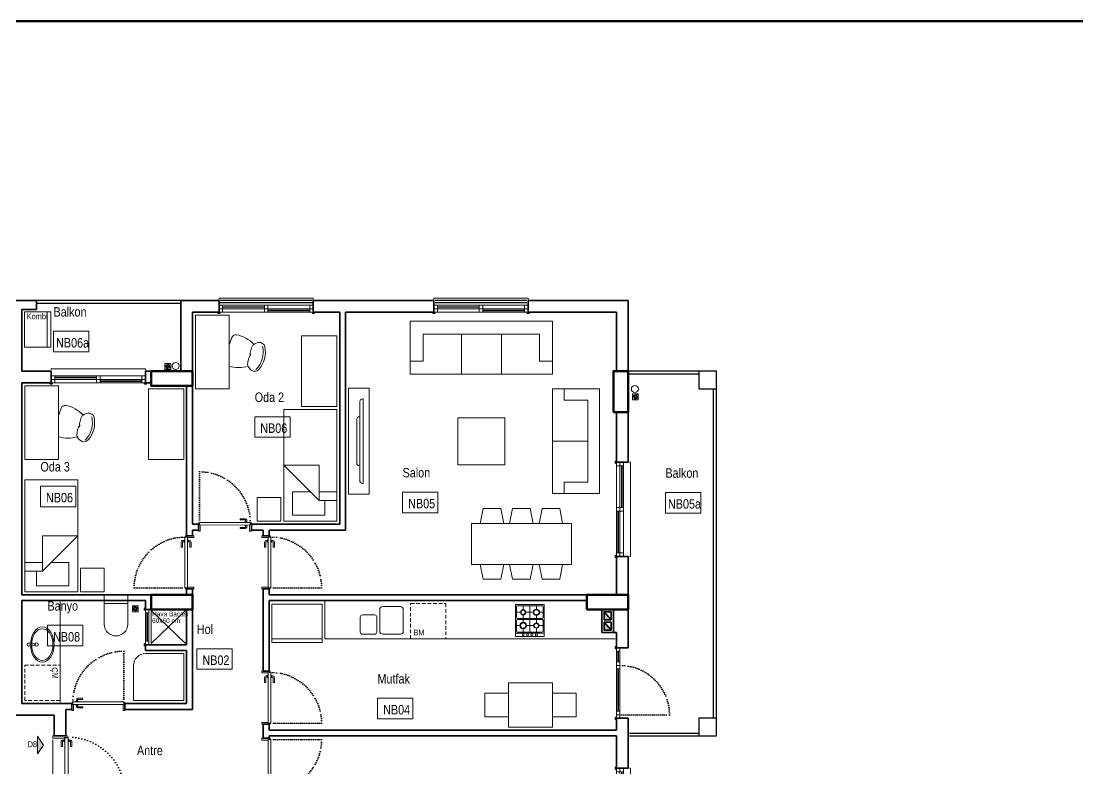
# Model space of a CAD drawing. Header units: millimetres. Extents: x 1811019 to 1873246, y -246515 to -243171.
# Drawn here: x 1862172 to 1863966, y -244777 to -243506 of the extents above; entities that cross this region are included whole.
import ezdxf
from ezdxf.enums import TextEntityAlignment as Align

# ---------------------------------------------------------------- set-up
doc = ezdxf.new("R2010")
doc.units = ezdxf.units.MM
for name, pattern in [('DOT', [0.25, 0, -0.25]), ('izdüşüm arka', [3.175, 0, -3.175]), ('izdüşüm ön', [9.525, 6.35, -3.175])]:
    doc.linetypes.add(name, pattern=pattern)
for name, color, linetype, lineweight in [('a_ba', 6, 'Continuous', 50), ('a_doğrama', 251, 'Continuous', 20), ('a_duvar', 251, 'Continuous', 35), ('a_görünüş', 32, 'Continuous', 25), ('a_görünüş_ince', 8, 'Continuous', 20), ('a_izdüşüm_arka', 251, 'izdüşüm arka', 30), ('a_izdüşüm_ön', 6, 'izdüşüm ön', 9), ('a_not_mahal', 253, 'Continuous', 5), ('a_not_misc', 144, 'Continuous', 5), ('a_not_text', 7, 'Continuous', 13), ('a_tefriş', 8, 'Continuous', 20), ('a_çerçeve_line', 7, 'Continuous', 50), ('m_yib', 65, 'Continuous', 20)]:
    doc.layers.add(name, color=color, linetype=linetype, lineweight=lineweight)
doc.styles.get("Standard").update_dxf_attribs({"font": 'ARIALN.TTF'})

# ---------------------------------------------------------------- blocks, each defined once
blk = doc.blocks.new('kombi')
at = {"layer": 'a_tefriş', "lineweight": 20}
for p, q in [((-4.8, 60), (40.2, 60)), ((-4.7, 0), (-4.8, 60)), ((1.3, 0), (1.2, 60)), ((40.2, 60), (40.3, 0)), ((69.2, 60), (69.2, 0)), ((114.2, 60), (69.2, 60)), ((108.2, 0), (108.2, 60)), ((114.2, 0), (114.2, 60)), ((40.3, 0), (-4.7, 0)), ((69.2, 0), (114.2, 0))]:
    blk.add_line(p, q, dxfattribs=at)
at = {"layer": 'a_not_mahal'}
for p in [(5, 47.3), (73.2, 47.3)]:
    blk.add_text('Kombi', height=10, dxfattribs=at).set_placement(p)
blk = doc.blocks.new('K2')
at = {"layer": 'a_doğrama', "color": 251, "linetype": 'Continuous'}
for p, q in [((-12, 90), (-12, 88.1)), ((-12, 90), (-10, 90)), ((-13, 88.1), (-13, 1.9)), ((-13, 88.1), (-8.5, 88.1)), ((-8.5, 88.1), (-8.5, 1.9)), ((-13, 1.9), (-8.5, 1.9)), ((-12, 0), (-12, 1.9)), ((-12, 0), (-10, 0))]:
    blk.add_line(p, q, dxfattribs=at)
for points in [[(0, 90), (2, 90), (2, 87), (-8.5, 87)], [(0, 0), (2, 0), (2, 3), (-8.5, 3)]]:
    blk.add_lwpolyline(points, dxfattribs=at)
at = {"layer": 'a_doğrama', "color": 251}
for points in [[(-14, 80.1), (-16.5, 80.1, 0.414214), (-17, 79.6), (-17, 71.1), (-19, 71.1), (-19, 79.6)], [(-13, 83.1), (-13.5, 83.1, 0.414214), (-14, 82.6), (-14, 79.6, 0.414214), (-13.5, 79.1), (-13, 79.1)], [(-8.5, 83.1), (-8, 83.1, -0.414214), (-7.5, 82.6), (-7.5, 79.6, -0.414214), (-8, 79.1), (-8.5, 79.1)], [(-7.5, 80.1), (-5, 80.1, -0.414214), (-4.5, 79.6), (-4.5, 71.1), (-2.5, 71.1), (-2.5, 79.6)]]:
    blk.add_lwpolyline(points, format="xyb", dxfattribs=at)
for points in [[(-16.5, 82.1), (-14, 82.1)], [(-5, 82.1), (-7.5, 82.1)]]:
    blk.add_lwpolyline(points, dxfattribs=at)
for centre, start, end in [((-16.5, 79.6), 90, 180), ((-5, 79.6), 0, 90)]:
    blk.add_arc(centre, 2.5, start, end, dxfattribs=at)
at = {"layer": 'a_izdüşüm_arka', "color": 251}
blk.add_lwpolyline([(-99.2, 1.9), (-13, 1.9)], dxfattribs=at)
blk.add_arc((-13, 1.9), 86.2, 90, 180, dxfattribs=at)
blk = doc.blocks.new('klozet')
at = {"layer": 'a_tefriş'}
blk.add_line((20, 0), (-20, 0), dxfattribs=at)
for points in [[(-20, 0), (-20, -15), (20, -15), (20, 0)], [(-20, -50), (-20, -15)], [(20, -50), (20, -15)]]:
    blk.add_lwpolyline(points, dxfattribs=at)
blk.add_arc((0, -50), 20, 180, 360, dxfattribs=at)
blk = doc.blocks.new('K1')
at = {"layer": 'a_doğrama', "color": 251}
for points in [[(-17.5, -2.5), (-22, -2.5), (-22, 0), (2, 0), (2, -4), (-17.5, -4), (-17.5, -2.5)], [(-27.5, -93.1), (-25, -93.1)], [(-17.5, -97.5), (-22, -97.5), (-22, -100), (2, -100), (2, -96), (-17.5, -96), (-17.5, -97.5)], [(-14.5, -93.1), (-17, -93.1)]]:
    blk.add_lwpolyline(points, dxfattribs=at)
blk.add_lwpolyline([(-18, -14), (-18, -4), (-18, -3), (-22.5, -3), (-22.5, -2.5), (-22.5, -2), (-24, -2), (-24, -2.5), (-24, -12.5), (-24, -88), (-24, -97.5), (-24, -98), (-22.5, -98), (-22.5, -97.5), (-22.5, -97), (-18, -97), (-18, -96), (-18, -86.5)], close=True, dxfattribs=at)
for points in [[(-25, -91.1), (-27.5, -91.1, -0.414214), (-28, -90.6), (-28, -82.1), (-30, -82.1), (-30, -90.6)], [(-17, -91.1), (-14.5, -91.1, 0.414214), (-14, -90.6), (-14, -82.1), (-12, -82.1), (-12, -90.6)], [(-24, -94.1), (-24.5, -94.1, -0.414214), (-25, -93.6), (-25, -90.6, -0.414214), (-24.5, -90.1), (-24, -90.1)], [(-18, -94.1), (-17.5, -94.1, 0.414214), (-17, -93.6), (-17, -90.6, 0.414214), (-17.5, -90.1), (-18, -90.1)]]:
    blk.add_lwpolyline(points, format="xyb", dxfattribs=at)
for centre, start, end in [((-27.5, -90.6), 180, 270), ((-14.5, -90.6), 270, 0)]:
    blk.add_arc(centre, 2.5, start, end, dxfattribs=at)
at = {"layer": 'a_görünüş_ince', "color": 251}
blk.add_line((2, -6), (2, -94), dxfattribs=at)
at = {"layer": 'a_izdüşüm_arka', "color": 251, "linetype": 'DOT', "ltscale": 20}
blk.add_line((-24, -2), (-120, -2), dxfattribs=at)
blk.add_arc((-24, -2), 96, 180, 270, dxfattribs=at)
blk = doc.blocks.new('M1')
at = {"layer": 'a_doğrama', "linetype": 'Continuous'}
for p, q in [((-24, 6), (-30, 6)), ((-30, 0), (-30, 6)), ((-24, 0), (-30, 0)), ((-24, 0), (-24, 6)), ((30, 6), (24, 6)), ((24, 6), (24, 0)), ((30, 0), (30, 6)), ((30, 0), (24, 0))]:
    blk.add_line(p, q, dxfattribs=at)
at = {"layer": 'a_doğrama'}
for p, q in [((24, 3.5), (-24, 3.5)), ((24, 2.5), (-24, 2.5))]:
    blk.add_line(p, q, dxfattribs=at)
for points in [[(-28, -1), (-28, 0), (-32, 0), (-32, -2), (-29, -2)], [(28, -1), (28, 0), (32, 0), (32, -2), (29, -2)]]:
    blk.add_lwpolyline(points, close=True, dxfattribs=at)
at = {"layer": 'a_görünüş_ince'}
for p, q in [((24, 6), (-24, 6)), ((-24, 0), (24, 0))]:
    blk.add_line(p, q, dxfattribs=at)
blk = doc.blocks.new('160p')
at = {"layer": 'a_doğrama', "color": 251}
for points in [[(-6, -6), (-6, 0), (-12, 0), (-12, -6)], [(0, -6), (0, 0), (-6, 0), (-6, -6)], [(-6, -83), (-6, -77), (-12, -77), (-12, -83)], [(0, -83), (0, -77), (-6, -77), (-6, -83)], [(-6, -160), (-6, -154), (-12, -154), (-12, -160)], [(0, -160), (0, -154), (-6, -154), (-6, -160)]]:
    blk.add_lwpolyline(points, close=True, dxfattribs=at)
for points in [[(2, -1), (2, 2), (0, 2), (0, -2), (1, -2), (2, -1)], [(-9.5, -6), (-9.5, -77)], [(-8.5, -6), (-8.5, -77)], [(-3.5, -83), (-3.5, -154)], [(-2.5, -83), (-2.5, -154)], [(2, -159), (2, -162), (0, -162), (0, -158), (1, -158), (2, -159)]]:
    blk.add_lwpolyline(points, dxfattribs=at)
at = {"layer": 'a_görünüş_ince', "color": 251}
for points in [[(-22, -160), (-24, -160), (-24, 0), (-22, 0)], [(-12, -77), (-12, -6)], [(-6, -77), (-6, -6)], [(-6, -77), (-6, -6)], [(0, -77), (0, -6)], [(-12, -154), (-12, -83)], [(-6, -154), (-6, -83)], [(-6, -154), (-6, -83)], [(0, -154), (0, -83)]]:
    blk.add_lwpolyline(points, dxfattribs=at)
blk = doc.blocks.new('kapı_120_c_blok')
at = {"layer": 'a_doğrama', "color": 251}
for points in [[(-2, 119), (-2, 122), (0, 122), (0, 118), (-1, 118), (-2, 119)], [(2.5, 114), (2.5, 96)], [(3.5, 114), (3.5, 96)], [(2.5, 84), (2.5, 12)], [(3.5, 84), (3.5, 12)], [(-2, 1), (-2, -2), (0, -2), (0, 2), (-1, 2), (-2, 1)]]:
    blk.add_lwpolyline(points, dxfattribs=at)
for points in [[(0, 114), (6, 114), (6, 120), (0, 120)], [(0, 90), (6, 90), (6, 96), (0, 96)], [(0, 84), (6, 84), (6, 90), (0, 90)], [(0, 6), (6, 6), (6, 12), (0, 12)], [(0, 0), (6, 0), (6, 6), (0, 6)]]:
    blk.add_lwpolyline(points, close=True, dxfattribs=at)
at = {"layer": 'a_görünüş_ince', "color": 251}
for points in [[(0, 114), (0, 96)], [(6, 114), (6, 96)], [(0, 84), (0, 12)], [(6, 84), (6, 12)]]:
    blk.add_lwpolyline(points, dxfattribs=at)
at = {"layer": 'a_izdüşüm_arka', "color": 251}
blk.add_lwpolyline([(6, 6), (90, 6)], dxfattribs=at)
blk.add_arc((6, 6), 84, 0, 90, dxfattribs=at)
blk = doc.blocks.new('baca_şönt')
at = {"layer": 'a_duvar'}
h = blk.add_hatch(color=256, dxfattribs=at)
h.dxf.hatch_style = 1
h.paths.add_polyline_path([(21.5, -5), (21.5, -17), (35, -17)])
h.paths.add_polyline_path([(4, -5), (4, -17), (17.5, -17)])
for p, q in [((4, -5), (17.5, -17)), ((17.5, -5), (17.5, -17)), ((21.5, -5), (21.5, -17)), ((21.5, -5), (35, -17))]:
    blk.add_line(p, q, dxfattribs=at)
blk.add_lwpolyline([(0, -21), (39, -21), (39, -1), (0, -1)], close=True, dxfattribs=at)
for points in [[(17.5, -5), (4, -5), (4, -17), (17.5, -17)], [(21.5, -17), (35, -17), (35, -5), (21.5, -5)]]:
    blk.add_lwpolyline(points, dxfattribs=at)
blk = doc.blocks.new('A$C2A0A03CE')
at = {"layer": 'a_tefriş'}
for p, q in [((-54, -24.3), (-54, 24.3)), ((-54, 24.3), (0, 24.3)), ((-48.6, 24.3), (-48.6, -24.3)), ((-46.8, 20.7), (-46.8, -20.7)), ((-27, 22.5), (-45, 22.5)), ((-35.6, 22.5), (-35.6, 15.7)), ((-25.2, -20.7), (-25.2, 20.7)), ((-23.4, -20.7), (-23.4, 20.7)), ((-21.6, 22.5), (-3.6, 22.5)), ((-13.1, 22.5), (-13.1, 14.8)), ((-1.8, 20.7), (-1.8, -20.7)), ((0, -24.3), (0, 24.3)), ((-40, 11.2), (-46.8, 11.2)), ((-25.2, 0), (-46.8, 0)), ((-35.6, 6.8), (-35.6, -7.7)), ((-25.2, 11.2), (-31, 11.2)), ((-16.6, 11.2), (-23.4, 11.2)), ((-1.8, 0), (-23.4, 0)), ((-13.1, 7.7), (-13.1, -6.8)), ((-1.8, 11.2), (-9.4, 11.2)), ((-39.1, -11.3), (-46.8, -11.3)), ((-35.6, -14.9), (-35.6, -22.5)), ((-25.2, -11.3), (-31.9, -11.3)), ((-17.5, -11.3), (-23.4, -11.3)), ((-13.1, -15.7), (-13.1, -22.5)), ((-1.8, -11.3), (-8.5, -11.3)), ((-54, -24.3), (0, -24.3)), ((-45, -22.5), (-27, -22.5)), ((-3.6, -22.5), (-21.6, -22.5))]:
    blk.add_line(p, q, dxfattribs=at)
for centre, radius in [((-51.4, 11.2), 1.8), ((-51.4, 3.7), 1.8), ((-35.6, 11.2), 5.4), ((-35.6, 11.2), 4.5), ((-13.1, 11.2), 4.5), ((-13.1, 11.2), 3.6), ((-51.4, -3.5), 1.8), ((-51.4, -11.3), 1.8), ((-35.6, -11.3), 4.5), ((-35.6, -11.3), 3.6), ((-13.1, -11.3), 5.4), ((-13.1, -11.3), 4.5)]:
    blk.add_circle(centre, radius, dxfattribs=at)
for centre, start, end in [((-45, 20.7), 90, 180), ((-27, 20.7), 0, 90), ((-21.6, 20.7), 90, 180), ((-3.6, 20.7), 0, 90), ((-45, -20.7), 180, 270), ((-27, -20.7), 270, 0), ((-21.6, -20.7), 180, 270), ((-3.6, -20.7), 270, 0)]:
    blk.add_arc(centre, 1.8, start, end, dxfattribs=at)
blk = doc.blocks.new('tefriş_koltuk_242x90')
at = {"layer": 'a_tefriş'}
for p, q in [((-34, -22), (-34, -90)), ((34, -22), (34, -90)), ((-99, -68), (-121, -68)), ((99, -68), (121, -68))]:
    blk.add_line(p, q, dxfattribs=at)
for points in [[(-121, -90), (-121, 0), (121, 0), (121, -90), (-121, -90)], [(-99, -68), (-99, -22), (99, -22), (99, -68)]]:
    blk.add_lwpolyline(points, dxfattribs=at)
blk = doc.blocks.new('tefriş_koltuk_202x90')
at = {"layer": 'a_tefriş'}
for p, q in [((0, -90), (0, -22)), ((-79, -68), (-101, -68)), ((79, -68), (101, -68))]:
    blk.add_line(p, q, dxfattribs=at)
for points in [[(101, -90), (101, 0), (-101, 0), (-101, -90), (101, -90)], [(79, -68), (79, -22), (-79, -22), (-79, -68)]]:
    blk.add_lwpolyline(points, dxfattribs=at)
blk = doc.blocks.new('tefirş_tv')
at = {"layer": 'a_tefriş'}
for points in [[(35, 10), (35, 10, 0.414214), (30, 15), (-30, 15, 0.414214), (-35, 10), (-35, 10)], [(60, 4), (60, 5, 0.414214), (55, 10), (-55, 10, 0.414214), (-60, 5), (-60, 4)]]:
    blk.add_lwpolyline(points, format="xyb", close=True, dxfattribs=at)
blk = doc.blocks.new('tefriş_yatak tek')
at = {"layer": 'a_tefriş'}
for points in [[(0, -0.45), (-1.9, -0.45), (-1.9, 0.45), (0, 0.45)], [(-1.9, -0.5), (-1.5, -0.5), (-1.5, -0.9), (-1.9, -0.9)]]:
    blk.add_lwpolyline(points, close=True, dxfattribs=at)
for points in [[(-1.55, 0.45), (-1.55, 0.15), (-0.95, -0.45), (-0.95, 0.15), (-1.55, 0.15)], [(-1.4, 0.45), (-1.4, 0.15)], [(-1.4, 0), (-1.4, -0.3), (-1.8, -0.3), (-1.8, 0.25), (-1.55, 0.25)]]:
    blk.add_lwpolyline(points, dxfattribs=at)
blk = doc.blocks.new('tefriş_sandalye')
at = {"layer": 'a_tefriş'}
blk.add_line((0, -18), (0, 18), dxfattribs=at)
at = {"layer": 'a_tefriş', "extrusion": (0, 0, -1)}
for centre, major_axis, start_param, end_param in [((16, -34.3), (38.7, 38.7), 5.200723, 5.79406), ((48.7, 10.5), (13, -13), 2.664537, 2.7784), ((48.7, 10.5), (13, -13), 2.664537, 2.7784), ((48.7, 10.5), (13, -13), 2.7784, 3.245118), ((43.2, 17.3), (6.76, 6.76), 4.815914, 6.34704), ((16.9, -5.5), (28.8, 28.8), 6.26556, 7.321949), ((16.9, -5.5), (28.8, 28.8), 6.26556, 7.321949), ((17, -5.7), (31.4, -31.4), -1.506941, -0.587454), ((62.1, 15.1), (21.8, -21.8), 1.757107, 2.385975), ((62.1, 15.1), (21.8, -21.8), 1.757107, 2.385975), ((66.5, -1.2), (21.8, -21.8), 1.802816, 2.431683), ((66.5, -1.2), (21.8, -21.8), 1.802816, 2.431683), ((52.6, -3.9), (13, -13), 1.410391, 1.524253), ((52.6, -3.9), (13, -13), 1.410391, 1.524253), ((51.2, -12.6), (6.76, -6.76), -0.587454, 0.943672), ((-154, -79.7), (117.3, -117.3), -1.166716, -1.087708), ((11.1, -28.2), (4.99, -4.99), 0.687369, 2.053884), ((1.8, 18.5), (38.7, -38.7), -0.034473, 0.601946), ((52.6, -3.9), (13, 13), 2.514469, 2.981187)]:
    blk.add_ellipse(centre, major_axis=major_axis, ratio=1, start_param=start_param, end_param=end_param, dxfattribs=at)
blk = doc.blocks.new('tefriş_süzgeç')
at = {"layer": 'a_tefriş'}
for p, q in [((5, 0), (-5, 0)), ((-5, 0), (-5, -10)), ((5, -10), (5, 0)), ((-5, -10), (5, -10)), ((-3.6, -5.1), (-4.1, -5.1)), ((-2.6, -5.1), (-3.1, -5.1)), ((-2.5, -2.5), (-2.9, -2.2)), ((-2.6, -7.6), (-2.9, -7.9)), ((-2, -3.3), (-2.3, -3)), ((-1.9, -6.9), (-2.2, -7.2)), ((-1.6, -5.1), (-2.1, -5.1)), ((-1.2, -3.9), (-1.5, -3.6)), ((-1.2, -6.2), (-1.5, -6.5)), ((-0.2, -2.5), (-0.2, -2)), ((-0.1, -1.5), (-0.1, -1)), ((-0.1, -3), (-0.1, -3.5)), ((-0.1, -6.6), (-0.1, -7.1)), ((-0.1, -7.6), (-0.1, -8.1)), ((-0.1, -8.6), (-0.1, -9.1)), ((1, -4), (1.4, -3.6)), ((1.1, -6.2), (1.4, -6.5)), ((1.5, -5.1), (2, -5.1)), ((1.7, -3.3), (2.1, -2.9)), ((1.8, -6.9), (2.1, -7.2)), ((2.5, -2.5), (2.8, -2.2)), ((2.5, -5.1), (3, -5.1)), ((2.5, -7.5), (2.8, -7.9)), ((3.5, -5.1), (4, -5.1))]:
    blk.add_line(p, q, dxfattribs=at)
for centre, radius, start, end in [((-0.1, -5.1), 4.06, 134.2896, 180), ((-0.1, -5.1), 3.56, 134.2896, 180), ((-0.1, -5.1), 3.06, 180, 225), ((-0.1, -5.1), 4.06, 225, 270), ((-0.1, -5.1), 2.56, 180, 225), ((-0.1, -5.1), 3.56, 225, 270), ((-0.4, -4.4), 2.4, 84.5943, 143.2016), ((-0.1, -5.1), 2.06, 134.2896, 180), ((-0.1, -5), 2.44, 90.343, 138.1212), ((-0.1, -5.1), 1.56, 134.2896, 180), ((-0.1, -5.1), 2.06, 225, 270), ((-0.1, -5.1), 1.56, 225, 270), ((-0.1, -5.1), 4.06, 45, 90), ((-0.1, -5.1), 3.56, 45, 90), ((-0.1, -5.1), 2.06, 45, 90), ((-0.1, -5.1), 1.56, 45, 90), ((-0.1, -5.1), 2.56, 270, 315.7104), ((-0.1, -5.1), 3.06, 270, 315.7104), ((-0.1, -5.1), 1.56, 314.2896, 360), ((-0.1, -5.1), 2.06, 314.2896, 360), ((-0.1, -5.1), 2.56, 360, 45), ((-0.1, -5.1), 3.06, 360, 45), ((-0.1, -5.1), 3.56, 314.2896, 360), ((-0.1, -5.1), 4.06, 314.2896, 360)]:
    blk.add_arc(centre, radius, start, end, dxfattribs=at)

msp = doc.modelspace()

# ---------------------------------------------------------------- hatches: boundary and pattern name
at = {"layer": 'a_not_misc'}
h = msp.add_hatch(color=256, dxfattribs=at)
h.dxf.hatch_style = 1
h.paths.add_polyline_path([(1862199.7, -244721.7), (1862209.7, -244736.7), (1862199.7, -244751.7)])

# ---------------------------------------------------------------- linework, layer by layer
at = {"layer": 'a_ba', "color": 253}
for points in [[(1862462.7, -244126.3), (1862462.7, -244101.3), (1862392.7, -244101.3), (1862392.7, -244126.3)], [(1863177.7, -244171.3), (1863202.7, -244171.3), (1863202.7, -244101.3), (1863177.7, -244101.3)], [(1862462.7, -244506.3), (1862462.7, -244481.3), (1862392.7, -244481.3), (1862392.7, -244506.3)], [(1863132.7, -244481.3), (1863132.7, -244506.3), (1863202.7, -244506.3), (1863202.7, -244481.3)]]:
    msp.add_lwpolyline(points, close=True, dxfattribs=at)
at = {"layer": 'a_duvar'}
for p, q in [((1862197.7, -243981.3), (1862127.7, -243981.3)), ((1862442.7, -243981.3), (1862442.7, -244101.3)), ((1862442.7, -243981.3), (1862507.7, -243981.3)), ((1862667.7, -243981.3), (1862872.7, -243981.3)), ((1863032.7, -243981.3), (1863202.7, -243981.3)), ((1863202.7, -244101.3), (1863202.7, -243981.3)), ((1862172.7, -244101.3), (1862172.7, -243996.3)), ((1862462.7, -244361.3), (1862462.7, -244001.3)), ((1862507.7, -244001.3), (1862462.7, -244001.3)), ((1862712.7, -244001.3), (1862667.7, -244001.3)), ((1862712.7, -244001.3), (1862712.7, -244361.3)), ((1862872.7, -244001.3), (1862722.7, -244001.3)), ((1862722.7, -244371.3), (1862722.7, -244001.3)), ((1863182.7, -244001.3), (1863032.7, -244001.3)), ((1863182.7, -244001.3), (1863182.7, -244101.3)), ((1862222.7, -244101.3), (1862172.7, -244101.3)), ((1862442.7, -244101.3), (1862392.7, -244101.3)), ((1862172.7, -244121.3), (1862222.7, -244121.3)), ((1862172.7, -244481.3), (1862172.7, -244121.3)), ((1862452.7, -244126.3), (1862452.7, -244381.3)), ((1863202.7, -244256.3), (1863202.7, -244121.3)), ((1863182.7, -244171.3), (1863182.7, -244256.3)), ((1862472.7, -244361.3), (1862462.7, -244361.3)), ((1862712.7, -244361.3), (1862562.7, -244361.3)), ((1862462.7, -244381.3), (1862462.7, -244371.3)), ((1862462.7, -244371.3), (1862472.7, -244371.3)), ((1862562.7, -244371.3), (1862582.7, -244371.3)), ((1862582.7, -244381.3), (1862582.7, -244371.3)), ((1862592.7, -244371.3), (1862592.7, -244381.3)), ((1862592.7, -244371.3), (1862722.7, -244371.3)), ((1863182.7, -244416.3), (1863182.7, -244481.3)), ((1863202.7, -244571.3), (1863202.7, -244416.3)), ((1862452.7, -244481.3), (1862172.7, -244481.3)), ((1862452.7, -244471.3), (1862452.7, -244481.3)), ((1862462.7, -244676.3), (1862462.7, -244471.3)), ((1862582.7, -244611.3), (1862582.7, -244471.3)), ((1862592.7, -244471.3), (1862592.7, -244481.3)), ((1863182.7, -244481.3), (1862592.7, -244481.3)), ((1862172.7, -244491.3), (1862382.7, -244491.3)), ((1862172.7, -244666.3), (1862172.7, -244491.3)), ((1862382.7, -244491.3), (1862382.7, -244506.3)), ((1862392.7, -244506.3), (1862392.7, -244491.3)), ((1862592.7, -244491.3), (1862592.7, -244611.3)), ((1862592.7, -244491.3), (1863132.7, -244491.3)), ((1862452.7, -244506.3), (1862452.7, -244566.3)), ((1863182.7, -244545.3), (1863182.7, -244571.3)), ((1862452.7, -244566.3), (1862382.7, -244566.3)), ((1862382.7, -244566.3), (1862382.7, -244576.3)), ((1862382.7, -244576.3), (1862452.7, -244576.3)), ((1862452.7, -244576.3), (1862452.7, -244666.3)), ((1862257.7, -244666.3), (1862172.7, -244666.3)), ((1862257.7, -244666.3), (1862257.7, -244676.3)), ((1862452.7, -244666.3), (1862347.7, -244666.3)), ((1862347.7, -244666.3), (1862347.7, -244676.3)), ((1862452.7, -244666.3), (1862347.7, -244666.3)), ((1862247.7, -244676.3), (1862257.7, -244676.3)), ((1862247.7, -244721.3), (1862247.7, -244676.3)), ((1862347.7, -244676.3), (1862462.7, -244676.3)), ((1862107.7, -244686), (1862227.7, -244686)), ((1862227.7, -244686), (1862227.7, -244721.3)), ((1862582.7, -244725.3), (1862582.7, -244701.3)), ((1862592.7, -244701.3), (1862592.7, -244711.3)), ((1863182.7, -244691.3), (1863182.7, -244711.3)), ((1863202.7, -244776.3), (1863202.7, -244691.3)), ((1863182.7, -244711.3), (1862592.7, -244711.3)), ((1862227.7, -244721.3), (1862247.7, -244721.3)), ((1862592.7, -244721.3), (1863182.7, -244721.3)), ((1862592.7, -244721.3), (1862592.7, -244725.3)), ((1863182.7, -244721.3), (1863182.7, -244776.3))]:
    msp.add_line(p, q, dxfattribs=at)
for points in [[(1862197.7, -243981.3), (1862197.7, -243996.3), (1862172.7, -243996.3)], [(1862507.7, -244001.3), (1862507.7, -243981.3)], [(1862667.7, -244001.3), (1862667.7, -243981.3)], [(1862872.7, -244001.3), (1862872.7, -243981.3)], [(1863032.7, -244001.3), (1863032.7, -243981.3)], [(1862222.7, -244101.3), (1862222.7, -244121.3)], [(1862392.7, -244101.3), (1862382.7, -244101.3), (1862382.7, -244121.3), (1862392.7, -244121.3)], [(1863202.7, -244256.3), (1863182.7, -244256.3)], [(1862472.7, -244361.3), (1862472.7, -244371.3)], [(1862562.7, -244361.3), (1862562.7, -244371.3)], [(1862452.7, -244381.3), (1862462.7, -244381.3)], [(1862582.7, -244381.3), (1862592.7, -244381.3)], [(1863202.7, -244416.3), (1863182.7, -244416.3)], [(1862452.7, -244471.3), (1862462.7, -244471.3)], [(1862582.7, -244471.3), (1862592.7, -244471.3)], [(1862392.7, -244506.3), (1862382.7, -244506.3)], [(1863177.7, -244545.3), (1863182.7, -244545.3)], [(1863202.7, -244571.3), (1863182.7, -244571.3)], [(1862582.7, -244611.3), (1862592.7, -244611.3)], [(1862582.7, -244701.3), (1862592.7, -244701.3)], [(1863202.7, -244691.3), (1863182.7, -244691.3)], [(1862582.7, -244725.3), (1862592.7, -244725.3)], [(1863182.7, -244776.3), (1863202.7, -244776.3)]]:
    msp.add_lwpolyline(points, dxfattribs=at)
at = {"layer": 'a_görünüş', "color": 251}
for points in [[(1862442.7, -243981.3), (1862197.7, -243981.3)], [(1862665.7, -243981.3), (1862509.7, -243981.3)], [(1863030.7, -243981.3), (1862874.7, -243981.3)], [(1862442.7, -243986.3), (1862197.7, -243986.3)], [(1862665.7, -243985.3), (1862509.7, -243985.3)], [(1863030.7, -243985.3), (1862874.7, -243985.3)], [(1863322.7, -244101.3), (1863204.7, -244101.3)], [(1863322.7, -244106.3), (1863204.7, -244106.3)], [(1863347.7, -244691.3), (1863347.7, -244131.3)], [(1863352.7, -244691.3), (1863352.7, -244131.3)], [(1863204.7, -244716.3), (1863322.7, -244716.3)], [(1863204.7, -244721.3), (1863322.7, -244721.3)]]:
    msp.add_lwpolyline(points, dxfattribs=at)
for points in [[(1863322.7, -244131.3), (1863352.7, -244131.3), (1863352.7, -244101.3), (1863322.7, -244101.3)], [(1863322.7, -244721.3), (1863352.7, -244721.3), (1863352.7, -244691.3), (1863322.7, -244691.3)]]:
    msp.add_lwpolyline(points, close=True, dxfattribs=at)
at = {"layer": 'a_görünüş_ince'}
msp.add_lwpolyline([(1862392.7, -244508.3), (1862392.7, -244564.3)], dxfattribs=at)
at = {"layer": 'a_izdüşüm_ön', "color": 251}
for points in [[(1862833.2, -244556.3), (1862833.2, -244496.3), (1862893.2, -244496.3), (1862893.2, -244556.3)], [(1862177.7, -244661), (1862177.7, -244601), (1862237.7, -244601), (1862237.7, -244661)]]:
    msp.add_lwpolyline(points, close=True, dxfattribs=at)
at = {"layer": 'a_not_mahal'}
for points in [[(1862286.6, -244033.6), (1862226.6, -244033.6), (1862226.6, -244068.6), (1862286.6, -244068.6)], [(1862628.3, -244178.7), (1862568.3, -244178.7), (1862568.3, -244213.7), (1862628.3, -244213.7)], [(1862264.4, -244296.8), (1862204.4, -244296.8), (1862204.4, -244331.8), (1862264.4, -244331.8)], [(1862879.5, -244306.9), (1862819.5, -244306.9), (1862819.5, -244341.9), (1862879.5, -244341.9)], [(1863325.9, -244307.5), (1863265.9, -244307.5), (1863265.9, -244342.5), (1863325.9, -244342.5)], [(1862276.3, -244533.3), (1862216.3, -244533.3), (1862216.3, -244568.3), (1862276.3, -244568.3)], [(1862530.1, -244573), (1862470.1, -244573), (1862470.1, -244608), (1862530.1, -244608)], [(1862836.9, -244657.2), (1862776.9, -244657.2), (1862776.9, -244692.2), (1862836.9, -244692.2)]]:
    msp.add_lwpolyline(points, close=True, dxfattribs=at)
at = {"layer": 'a_not_misc'}
for points in [[(1862450.6, -244508.3), (1862392.7, -244564.3)], [(1862392.7, -244508.3), (1862450.6, -244564.3)]]:
    msp.add_lwpolyline(points, dxfattribs=at)
msp.add_lwpolyline([(1862199.7, -244721.7), (1862209.7, -244736.7), (1862199.7, -244751.7), (1862199.7, -244721.7)], close=True, dxfattribs=at)
at = {"layer": 'a_tefriş'}
for p, q in [((1862237.7, -244664), (1862237.7, -244493.3)), ((1862687.7, -244556.3), (1863180.7, -244556.3)), ((1862188.4, -244563.9), (1862184.2, -244563.5)), ((1862184.2, -244568.5), (1862188.4, -244568.1)), ((1862186.7, -244564.7), (1862188.2, -244564.7)), ((1862186.7, -244567.4), (1862186.7, -244564.7)), ((1862188.2, -244567.4), (1862186.7, -244567.4)), ((1862194.7, -244564.9), (1862189.4, -244564.3)), ((1862189.4, -244567.8), (1862194.7, -244567.1))]:
    msp.add_line(p, q, dxfattribs=at)
for points in [[(1862525.1, -244006.3), (1862467.7, -244006.3), (1862467.7, -244131.3), (1862525.1, -244131.3)], [(1862707.7, -244161.3), (1862647.7, -244161.3), (1862647.7, -244041.3), (1862707.7, -244041.3)], [(1862235.1, -244126.3), (1862177.7, -244126.3), (1862177.7, -244251.3), (1862235.1, -244251.3)], [(1862387.7, -244251.3), (1862447.7, -244251.3), (1862447.7, -244131.3), (1862387.7, -244131.3)], [(1862762.7, -244130.4), (1862727.7, -244130.4), (1862727.7, -244310.4), (1862762.7, -244310.4)], [(1862993.3, -244180.4), (1862913.3, -244180.4), (1862913.3, -244260.4), (1862993.3, -244260.4)], [(1863106.3, -244360), (1862936.3, -244360), (1862936.3, -244430), (1863106.3, -244430)], [(1862999.2, -244688.8), (1862999.2, -244648.8), (1862959.2, -244648.8), (1862959.2, -244688.8)], [(1863074.2, -244706.3), (1863074.2, -244631.3), (1862999.2, -244631.3), (1862999.2, -244706.3)], [(1863114.2, -244688.8), (1863074.2, -244688.8), (1863074.2, -244648.8), (1863114.2, -244648.8)]]:
    msp.add_lwpolyline(points, close=True, dxfattribs=at)
for points in [[(1862951.3, -244360), (1862956.3, -244335), (1862986.3, -244335), (1862991.3, -244360)], [(1863001.3, -244360), (1863006.3, -244335), (1863036.3, -244335), (1863041.3, -244360)], [(1863051.3, -244360), (1863056.3, -244335), (1863086.3, -244335), (1863091.3, -244360)], [(1862951.3, -244430), (1862956.3, -244455), (1862986.3, -244455), (1862991.3, -244430)], [(1863001.3, -244430), (1863006.3, -244455), (1863036.3, -244455), (1863041.3, -244430)], [(1863051.3, -244430), (1863056.3, -244455), (1863086.3, -244455), (1863091.3, -244430)], [(1862597.7, -244497.3), (1862597.7, -244562.3), (1862682.7, -244562.3), (1862682.7, -244497.3), (1862597.7, -244497.3), (1862597.7, -244556.3), (1862682.7, -244556.3)], [(1862687.7, -244556.3), (1862687.7, -244491.3)]]:
    msp.add_lwpolyline(points, dxfattribs=at)
for points in [[(1862780.7, -244506.4, -0.414214), (1862785.7, -244501.4), (1862815.7, -244501.4, -0.414214), (1862820.7, -244506.4), (1862820.7, -244543.4, -0.414214), (1862815.7, -244548.4), (1862785.7, -244548.4, -0.414214), (1862780.7, -244543.4), (1862780.7, -244506.4)], [(1862747.7, -244519, -0.414214), (1862751.2, -244515.5), (1862772.2, -244515.5, -0.414214), (1862775.7, -244519), (1862775.7, -244544.9, -0.414214), (1862772.2, -244548.4), (1862751.2, -244548.4, -0.414214), (1862747.7, -244544.9), (1862747.7, -244519)]]:
    msp.add_lwpolyline(points, format="xyb", dxfattribs=at)
msp.add_lwpolyline([(1862382.7, -244581.3), (1862447.7, -244581.3), (1862447.7, -244661.3), (1862362.7, -244661.3), (1862362.7, -244601.3, -0.414214)], format="xyb", close=True, dxfattribs=at)
msp.add_circle((1862197.8, -244566), 3, dxfattribs=at)
msp.add_circle((1862197.8, -244566), 3, dxfattribs=at)
for centre, radius, start, end in [((1862184.2, -244566), 2.5, 90, 270), ((1862188.2, -244566), 1.36, 270, 90), ((1862188.2, -244566), 2.11, 57.229, 84.8304), ((1862188.2, -244566), 2.11, 275.1696, 302.771), ((1862188.2, -244566), 2.11, 302.771, 57.229), ((1862194.5, -244566), 1.12, 277.1389, 82.8611)]:
    msp.add_arc(centre, radius, start, end, dxfattribs=at)
at = {"layer": 'a_tefriş', "extrusion": (0, 0, -1)}
for major_axis in [(0, 30), (0, 27)]:
    msp.add_ellipse((1862207.7, -244566), major_axis=major_axis, ratio=0.666667, dxfattribs=at)
at = {"layer": 'a_çerçeve_line'}
msp.add_lwpolyline([(1872123.9, -246506.5), (1872123.9, -243506.5), (1853005.4, -243506.5), (1853005.4, -246506.5)], close=True, dxfattribs=at)
at = {"layer": 'm_yib'}
for centre in [(1862434, -244092.5), (1863214, -244131.7)]:
    msp.add_circle(centre, 5.92, dxfattribs=at)

# ---------------------------------------------------------------- block references
msp.add_blockref('kapı_120_c_blok', (1863182.7, -244691.3))
at = {"layer": 'a_doğrama', "rotation": 270}
msp.add_blockref('M1', (1862382.7, -244536.3), dxfattribs=at)
at = {"layer": 'a_duvar', "xscale": -1}
for name, p, rotation in [('160p', (1862507.7, -244001.3), 90), ('160p', (1862872.7, -244001.3), 90), ('160p', (1862222.7, -244121.3), 90), ('baca_şönt', (1863178.7, -244545.3), 270)]:
    msp.add_blockref(name, p, dxfattribs=dict(at, rotation=rotation))
at = {"layer": 'a_duvar'}
msp.add_blockref('kombi', (1862107.9, -244060.4), dxfattribs=at)
at = {"layer": 'a_duvar', "xscale": -1}
for p in [(1863182.7, -244256.3), (1863182.7, -244776.3)]:
    msp.add_blockref('160p', p, dxfattribs=at)
at = {"layer": 'a_izdüşüm_arka', "ltscale": 5}
for name, p, rotation in [('K2', (1862472.7, -244371.3), 269.9992036878906), ('K2', (1862462.7, -244471.3), 359.9992036878907), ('K1', (1862227.7, -244821.3), 179.9992036878907), ('K2', (1862582.7, -244725.3), 179.9992036878906)]:
    msp.add_blockref(name, p, dxfattribs=dict(at, rotation=rotation))
at = {"layer": 'a_izdüşüm_arka', "ltscale": 5, "xscale": -1}
for p, rotation in [((1862582.7, -244471.3), 0.0007963121093723657), ((1862347.7, -244676.3), 90.00079631210939), ((1862582.7, -244701.3), 0.0007963121093723657)]:
    msp.add_blockref('K2', p, dxfattribs=dict(at, rotation=rotation))
at = {"layer": 'a_tefriş'}
msp.add_blockref('tefriş_koltuk_242x90', (1862953.3, -244016.3), dxfattribs=at)
at = {"layer": 'a_tefriş', "xscale": -1}
for name, p, rotation in [('tefriş_sandalye', (1862525.1, -244074.7), 180), ('tefriş_sandalye', (1862235.1, -244194.7), 180), ('tefriş_süzgeç', (1862360.5, -244505.1), 90)]:
    msp.add_blockref(name, p, dxfattribs=dict(at, rotation=rotation))
at = {"layer": 'a_tefriş'}
for p, rotation in [((1862415.8, -244093.4), 90), ((1863214.9, -244149.9), 179.9999999999999)]:
    msp.add_blockref('tefriş_süzgeç', p, dxfattribs=dict(at, rotation=rotation))
at = {"layer": 'a_tefriş', "lineweight": -3, "extrusion": (-1.67633e-30, -2.24181e-16, -1), "xscale": 0.8823529411764788, "yscale": 0.8823529411764788, "zscale": -0.8823529411764706, "rotation": 90}
msp.add_blockref('tefriş_koltuk_202x90', (-1863153.7, -244220.4), dxfattribs=at)
at = {"layer": 'a_tefriş', "extrusion": (0, 0, -1), "xscale": 1.199999999999992, "rotation": 269.9999983322061}
msp.add_blockref('tefirş_tv', (-1862756.7, -244220.4), dxfattribs=at)
at = {"layer": 'a_tefriş'}
for p, xscale, yscale, zscale, rotation in [((1862662.7, -244166.3), -100, 100, 100, 270), ((1862222.7, -244286.3), 100.0000000000011, 100.0000000000011, 100.0000000000011, 90)]:
    msp.add_blockref('tefriş_yatak tek', p, dxfattribs=dict(at, xscale=xscale, yscale=yscale, zscale=zscale, rotation=rotation))
at = {"layer": 'a_tefriş', "color": 113, "xscale": -1, "rotation": 359.9992036605381}
msp.add_blockref('klozet', (1862332.7, -244481.3), dxfattribs=at)
at = {"layer": 'a_tefriş', "color": 113, "rotation": 90.0007963271045}
msp.add_blockref('A$C2A0A03CE', (1863035.5, -244498.1), dxfattribs=at)

# ---------------------------------------------------------------- texts
at = {"layer": 'a_not_mahal'}
for s, height, p in [('Balkon', 16, (1862226.6, -244008.6)), ('Oda 2', 16, (1862568.3, -244153.7)), ('Oda 3', 16, (1862204.4, -244271.8)), ('Salon', 16, (1862819.5, -244281.9)), ('Balkon', 16, (1863265.9, -244282.5)), ('Banyo', 16, (1862216.3, -244508.3)), ('Hol', 16, (1862470.1, -244548)), ('BM', 10, (1862837.9, -244550.5)), ('Mutfak', 16, (1862776.9, -244632.2)), ('Antre', 16, (1862368.4, -244753.9))]:
    msp.add_text(s, height=height, dxfattribs=at).set_placement(p)
for s, p in [('NB06a', (1862259, -244061.1)), ('NB06', (1862600.7, -244206.2)), ('NB06', (1862236.8, -244324.3)), ('NB05', (1862851.9, -244334.4)), ('NB05a', (1863298.3, -244335)), ('NB08', (1862248.8, -244560.8)), ('NB02', (1862502.5, -244600.5)), ('NB04', (1862809.4, -244684.7))]:
    msp.add_text(s, height=16, rotation=360, dxfattribs=at).set_placement(p, align=Align.CENTER)
msp.add_text('ÇM', height=10, rotation=270, dxfattribs=at).set_placement((1862224, -244604.6))
at = {"layer": 'a_not_text'}
for s, height, p in [('60x60 cm', 8, (1862394.1, -244529.2)), ('Hava Bacası', 8, (1862394.1, -244518)), ('D8', 10, (1862182.6, -244740.4))]:
    msp.add_text(s, height=height, dxfattribs=at).set_placement(p)

doc.saveas('drawing.dxf')
